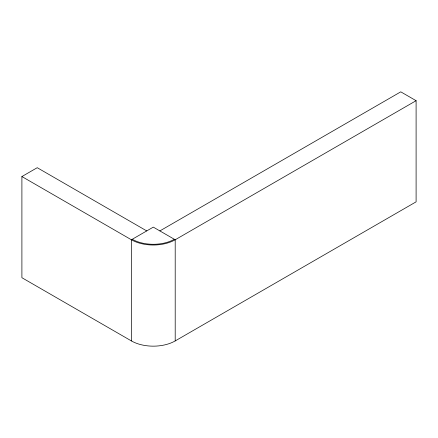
<?xml version="1.0" encoding="UTF-8"?>
<svg xmlns="http://www.w3.org/2000/svg" width="438" height="438" viewBox="0 0 438 438"><rect width="100%" height="100%" fill="white"/><g stroke="black" fill="none" stroke-linecap="round" stroke-linejoin="round"><path stroke-width="0.66" d="M159.87 230.919L400.77 91.838L416.1 100.691L416.1 201.841L175.2 340.923A30.972 17.881 0 0 1 131.4 340.923L21.9 277.703L21.9 176.552L37.23 167.699L146.73 230.919M416.1 100.691L175.2 239.772A30.972 17.881 0 0 1 131.4 239.772L21.9 176.552M175.2 340.923L175.2 239.772L153.3 227.13L131.4 239.772L131.4 340.923M174.324 239.268A29.735 17.164 0 0 1 132.276 239.268"/></g></svg>
